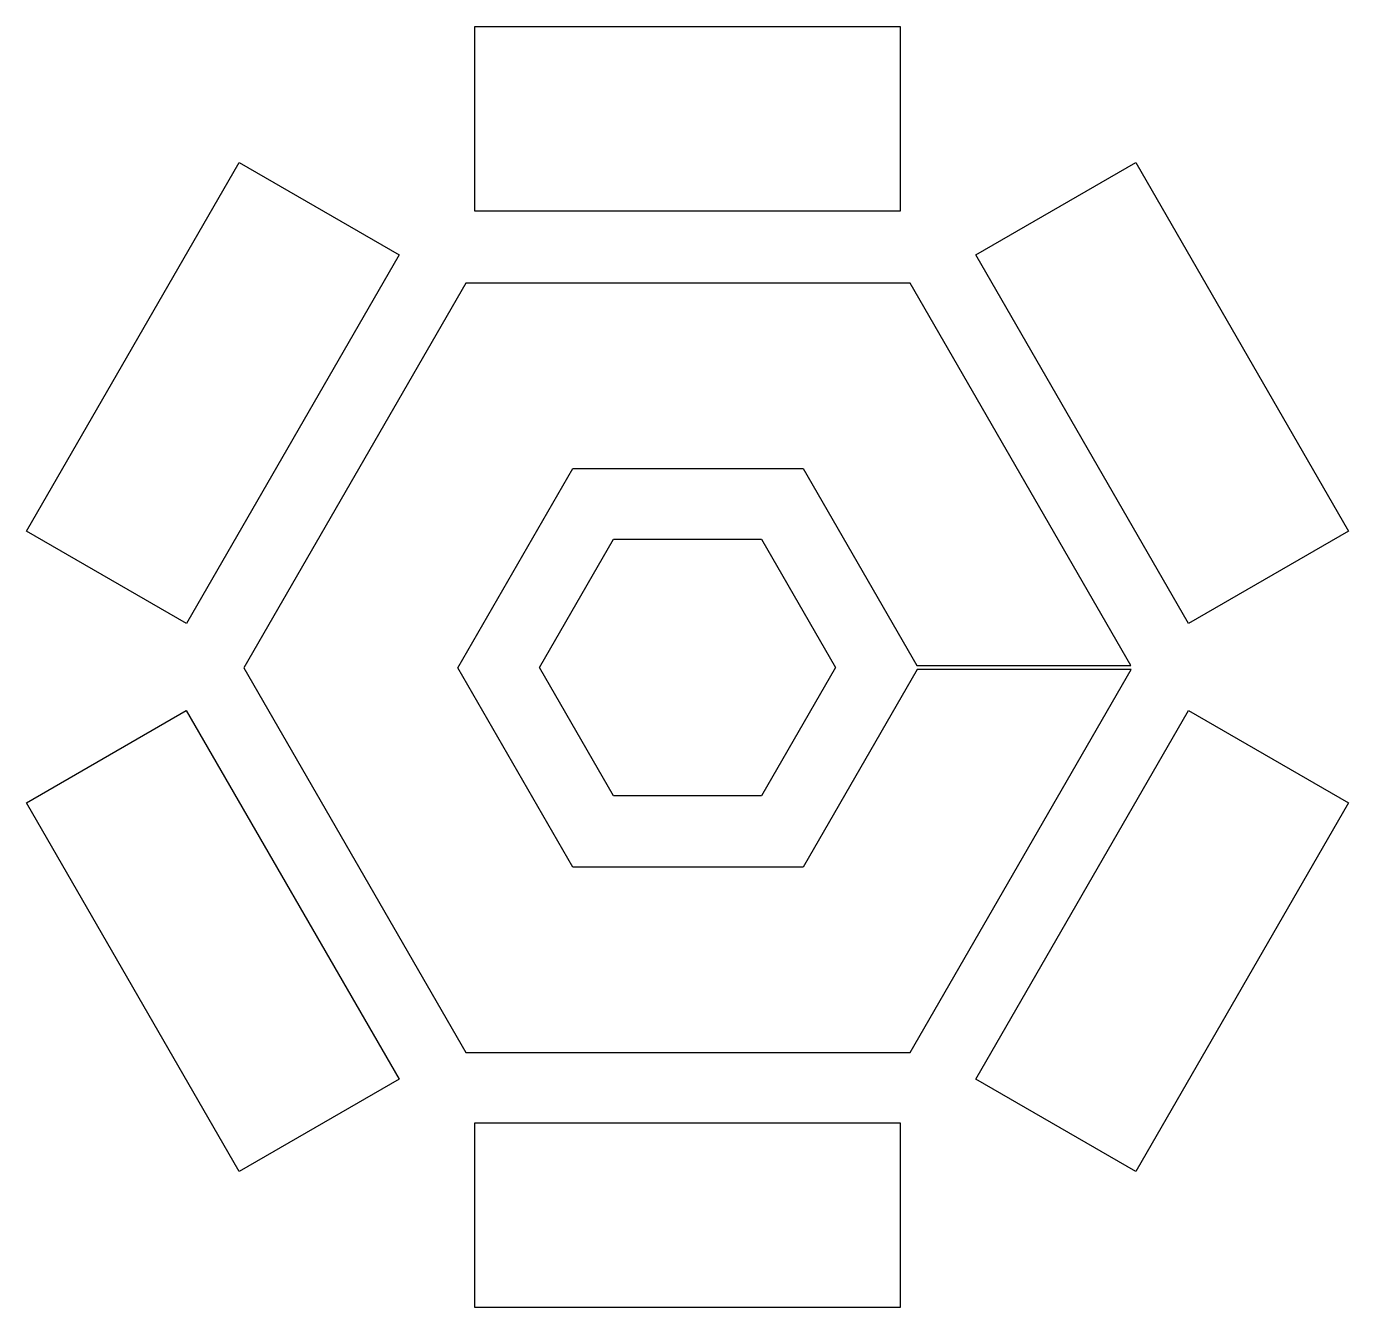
# Model space of a CAD drawing. Extents: x 2.2 to 22.3, y -20.6 to -1.1.
import ezdxf

# ---------------------------------------------------------------- set-up
doc = ezdxf.new("R2010")
doc.units = 0
doc.layers.add('LAYER_1', color=7, linetype='CONTINUOUS')

msp = doc.modelspace()

# ---------------------------------------------------------------- linework, layer by layer
at = {"layer": 'LAYER_1', "color": 250}
for points in [[(15.473, -1.147), (15.473, -3.953), (9.004, -3.953), (9.004, -1.147), (15.473, -1.147)], [(5.426, -3.213), (7.856, -4.616), (4.622, -10.218), (2.191, -8.815), (5.426, -3.213)], [(22.286, -8.815), (19.856, -10.218), (16.621, -4.616), (19.052, -3.213), (22.286, -8.815)], [(15.731, -10.919), (13.996, -13.925), (10.496, -13.925), (8.746, -10.894), (10.496, -7.863), (13.996, -7.863), (15.727, -10.86), (18.977, -10.86), (15.621, -5.048), (8.871, -5.048), (5.496, -10.894), (8.871, -16.74), (15.621, -16.74), (18.981, -10.919), (15.731, -10.919)], [(14.489, -10.89), (13.364, -12.838), (11.114, -12.838), (9.989, -10.89), (11.114, -8.941), (13.364, -8.941), (14.489, -10.89)], [(2.191, -12.947), (4.621, -11.544), (7.856, -17.146), (5.426, -18.55), (2.191, -12.947)], [(19.052, -18.55), (16.622, -17.147), (19.856, -11.544), (22.286, -12.947), (19.052, -18.55)], [(9.004, -20.616), (9.004, -17.81), (15.473, -17.809), (15.473, -20.616), (9.004, -20.616)]]:
    msp.add_lwpolyline(points, dxfattribs=at)

doc.saveas('drawing.dxf')
